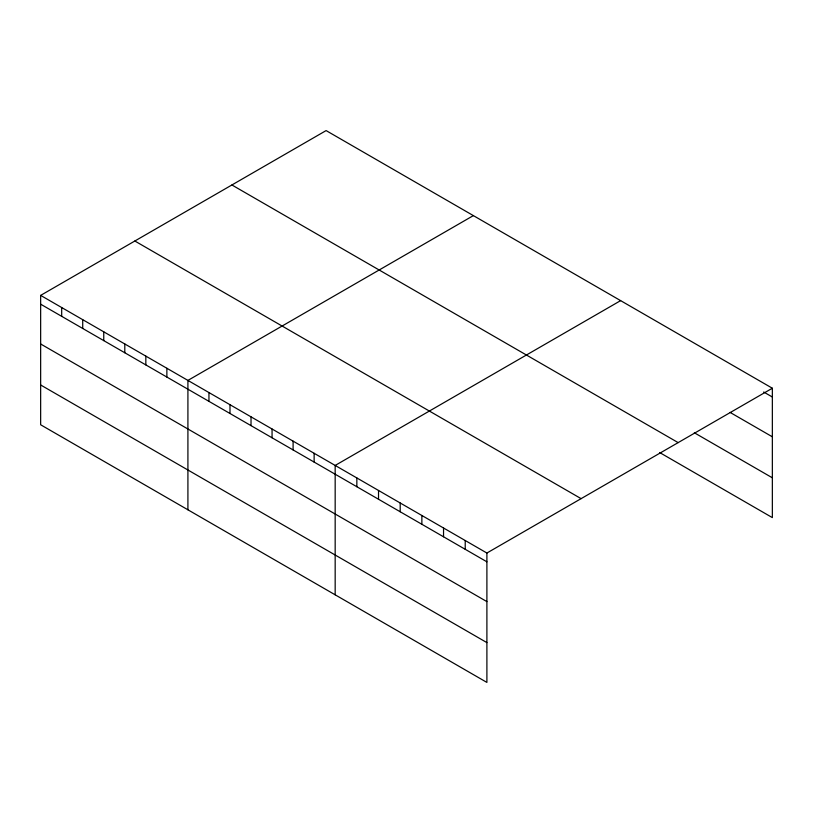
<?xml version="1.0" encoding="UTF-8"?>
<svg xmlns="http://www.w3.org/2000/svg" width="813" height="813" viewBox="0 0 813 813"><rect width="100%" height="100%" fill="white"/><g stroke="black" fill="none" stroke-linecap="round" stroke-linejoin="round"><path stroke-width="1.22" d="M486.896 601.61L486.896 553.033L40.65 295.393L40.65 424.772L486.896 682.412L486.896 601.61L40.65 343.97M659.638 452.526L772.35 517.607L772.35 388.228L326.104 130.588L40.65 295.393M473.369 215.608L187.915 380.413L187.915 509.792M620.624 300.627L335.169 465.443L335.169 594.811M486.896 553.033L772.35 388.228M763.681 392.008L772.35 397.008M730.084 412.404L772.35 436.805M694.322 432.76L772.35 477.81M231.908 184.978L678.154 442.618M134.846 241.014L581.092 498.643M40.65 304.184L486.896 561.813M40.65 384.976L486.896 642.616M465.219 540.523L465.219 549.303M443.542 528.003L443.542 536.783M421.866 515.493L421.866 524.273M400.199 502.983L400.199 511.763M378.523 490.463L378.523 499.243M356.846 477.953L356.846 486.733M314.133 453.288L314.133 462.079M293.097 441.144L293.097 449.924M272.06 429L272.06 437.78M251.024 416.856L251.024 425.636M229.988 404.711L229.988 413.492M208.951 392.567L208.951 401.348M166.868 368.269L166.868 377.049M145.832 356.124L145.832 364.905M124.796 343.98L124.796 352.761M103.759 331.836L103.759 340.617M82.723 319.692L82.723 328.472M61.686 307.548L61.686 316.328"/></g></svg>
